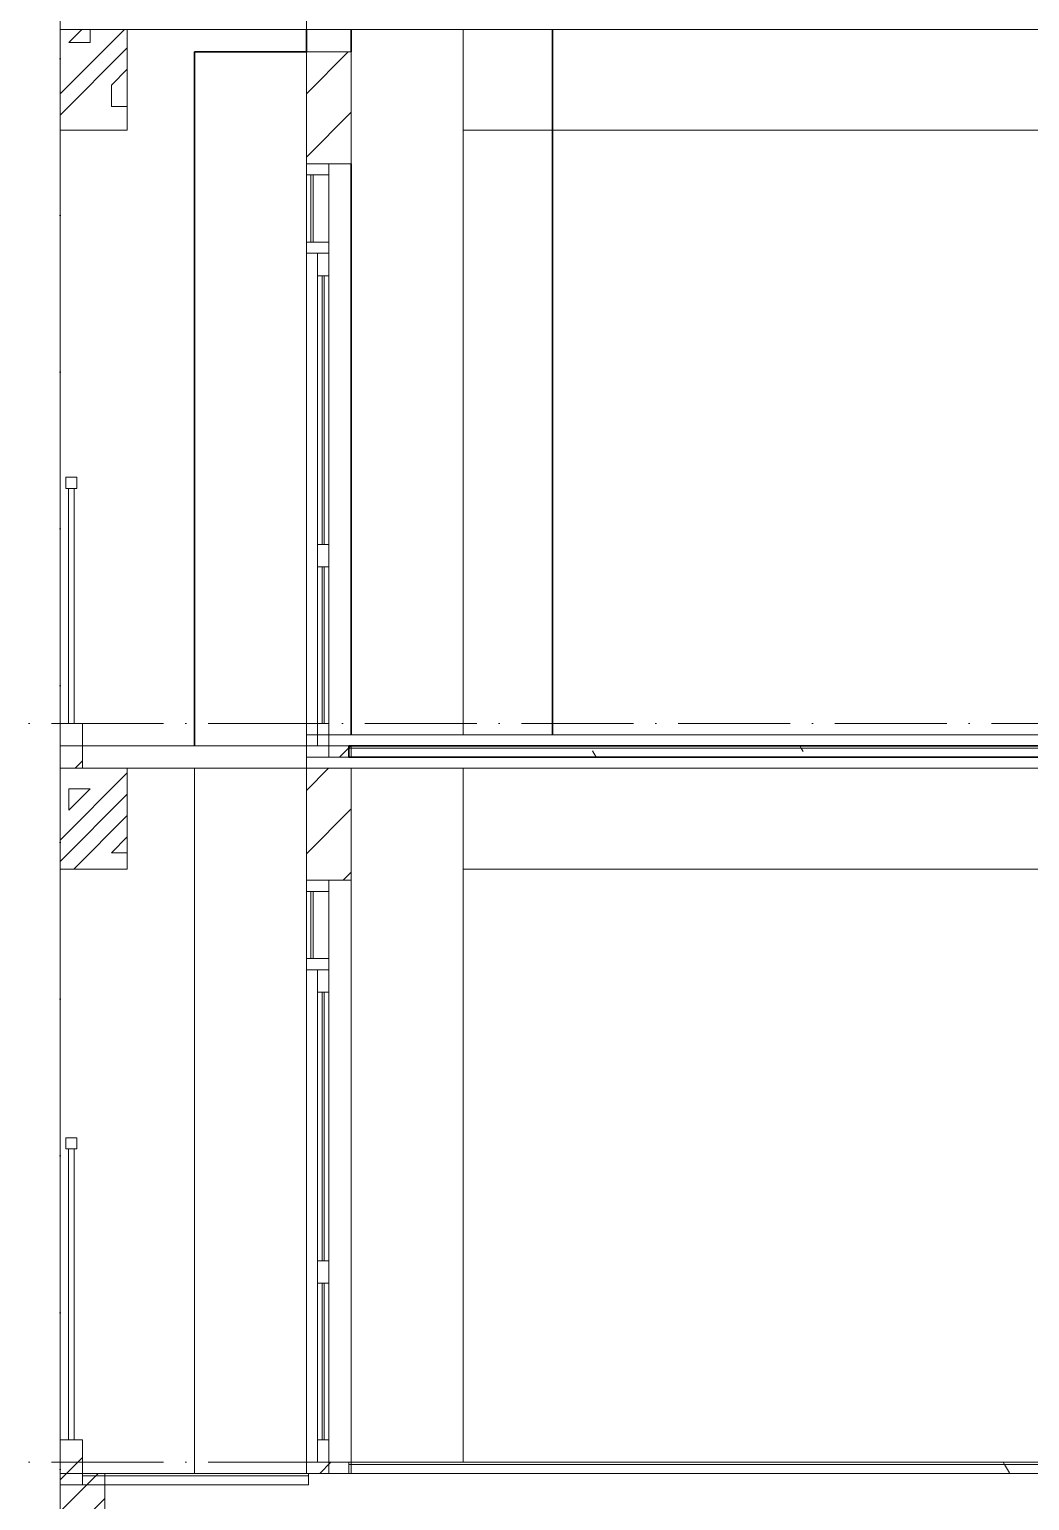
# Model space of a CAD drawing. Header units: millimetres. Extents: x -4940 to 55609, y -15283 to 93540.
# Drawn here: x -137 to 4331, y 18429 to 25000 of the extents above; entities that cross this region are included whole.
import ezdxf

# ---------------------------------------------------------------- set-up
doc = ezdxf.new("R2010")
doc.units = ezdxf.units.MM
doc.linetypes.add('Grid Line', pattern=[14, 10, -2, 0, -2])
for name, color, linetype, lineweight in [('A-FLOR-HRAL', 41, 'Continuous', 5), ('A-FLOR-MCUT', 3, 'Continuous', 9), ('CUA', 31, 'Continuous', 9), ('HATCH-TUONG', 152, 'Continuous', 9), ('NET CAT', 3, 'Continuous', 5), ('NET CATConcrete', 3, 'Continuous', 5), ('NET THAY 2', 55, 'Continuous', 5), ('NET-CAT', 3, 'Continuous', 9), ('NET-THAY', 2, 'Continuous', 15), ('TRUC', 225, 'Continuous', 5)]:
    doc.layers.add(name, color=color, linetype=linetype, lineweight=lineweight)
pattern_1 = [(0, (21278.48, 39800), (1625.6, 406.4), [67.056, -1152.144, 67.056, -1152.144, -6502.4]), (0, (21278.48, 39800), (1625.6, 406.4), [-2438.4, 67.056, -2371.344, 67.056, -1152.144, -2844.8]), (0, (21278.48, 39800), (1625.6, 406.4), [-6096, 67.056, -745.744, 67.056, -1964.944]), (120, (21888.08, 40003.2), (-1164.753, 1204.611), [67.056, -1152.144, 67.056, -7654.544]), (120, (21888.08, 40003.2), (-1164.753, 1204.611), [-1286.256, -1152.144, 67.056, -2371.344, -4064]), (120, (21888.08, 40003.2), (-1164.753, 1204.611), [-4876.8, 67.056, -1152.144, 67.056, -2777.744]), (120, (21888.08, 40003.2), (-1164.753, 1204.611), [-6163.056, -745.744, 67.056, -1964.944]), (240, (22091.28, 40816), (-460.8473, -1611.011), [67.056, -1152.144, 67.056, -7654.544]), (240, (22091.28, 40816), (-460.8473, -1611.011), [-1286.256, -1152.144, 67.056, -2371.344, -4064]), (240, (22091.28, 40816), (-460.8473, -1611.011), [-4876.8, 67.056, -1152.144, 67.056, -2777.744]), (240, (22091.28, 40816), (-460.8473, -1611.011), [-6163.056, -745.744, 67.056, -1964.944])]
pattern_2 = [(45, (21278.48, 39800), (-141.4214, 141.4214), [])]
pattern_3 = [(45, (21373.7, 39800), (-476.246, 476.246), []), (45, (21469, 39800), (-476.246, 476.246), []), (45, (21278.5, 39800), (-476.246, 476.246), []), (45, (21754.7, 39800), (-476.246, 476.246), []), (45, (21850, 39800), (-476.246, 476.246), []), (0, (21659.5, 39895.25), (0, 952.5), [95.25, -857.25]), (0, (21754.7, 39990.5), (0, 952.5), [95.25, -857.25]), (45, (21659.5, 39895.25), (0, 952.491), [134.684, -1212.342]), (45, (21754.7, 39895.25), (0, 952.491), [134.684, -1212.342]), (0, (21659.5, 39895.25), (0, 952.5), [95.25, -857.25]), (90, (21183.2, 39895.25), (-952.5, 6e-14), [95.25, -857.25]), (90, (21278.5, 39895.25), (-952.5, 6e-14), [190.5, -762]), (45, (21183.2, 39990.5), (0, 952.491), [134.684, -1212.342]), (90, (22040.5, 40181), (-952.5, 6e-14), [95.25, -857.25]), (0, (21945.2, 40181), (0, 952.5), [95.25, -857.25]), (45, (21945.2, 40181), (0, 952.491), [134.684, -1212.342]), (0, (22135.7, 39895.25), (0, 952.5), [95.25, -857.25]), (0, (22135.7, 40371.5), (0, 952.5), [95.25, -857.25]), (90, (22326.2, 40466.75), (-952.5, 6e-14), [95.25, -857.25]), (45, (22135.7, 40371.5), (0, 952.491), [269.367, -1077.66]), (45, (22231, 40371.5), (0, 952.491), [134.684, -1212.342]), (45, (22421.5, 40562), (0, 952.491), [134.684, -1212.342]), (0, (22421.5, 40657.25), (0, 952.5), [95.25, -857.25]), (90, (22421.5, 40562), (-952.5, 6e-14), [95.25, -857.25]), (0, (21754.7, 40562), (0, 952.5), [95.25, -857.25]), (0, (21945.2, 40657.25), (0, 952.5), [95.25, -857.25]), (90, (21850, 40562), (-952.5, 6e-14), [95.25, -857.25]), (90, (21945.2, 40562), (-952.5, 6e-14), [95.25, -857.25]), (45, (21754.7, 40562), (0, 952.491), [134.684, -1212.342]), (45, (21945.2, 40562), (0, 952.491), [134.684, -1212.342]), (135, (21397.46, 40014.8), (-952.491, 6e-14), [134.684, -1212.342]), (135, (21516.6, 40133.4), (-952.491, 6e-14), [134.683, -1212.342]), (135, (21588.04, 40204.8), (-952.491, 6e-14), [134.683, -1212.342]), (135, (21611.85, 40228.6), (-952.491, 6e-14), [134.683, -1212.342]), (135, (21659.5, 40276.25), (-952.491, 6e-14), [134.683, -1212.342]), (135, (21683.3, 40300.06), (-952.491, 6e-14), [134.683, -1212.342]), (135, (21754.7, 40371.5), (-952.491, 6e-14), [134.683, -1212.342]), (135, (21802.35, 40419.1), (-952.491, 6e-14), [134.683, -1212.342]), (45, (21397.46, 40014.8), (0, 952.491), [95.25, -1251.775]), (45, (21516.6, 40133.4), (0, 952.491), [67.36, -1279.665]), (45, (21683.3, 40300.06), (0, 952.491), [67.36, -1279.665]), (45, (21588.04, 40395.3), (0, 952.491), [67.36, -1279.665]), (45, (21754.7, 40371.5), (0, 952.491), [67.36, -1279.665]), (45, (21659.5, 40466.75), (0, 952.491), [67.36, -1279.665]), (0, (21302.7, 40109.5), (0, 952.5), [190.043, -762.457]), (0, (21516.6, 40323.9), (0, 952.5), [95.25, -857.25])]

# ---------------------------------------------------------------- blocks, each defined once
blk = doc.blocks.new('ALC1807-ASCENT PLAZA-TANG 1_2_rvt-1-MẶT CẮT A-A')
at = {"layer": 'HATCH-TUONG', "lineweight": 5}
h = blk.add_hatch(dxfattribs=at)
h.set_pattern_fill('FP_2', color=10, style=0, pattern_type=2)
h.set_pattern_definition([(45, (21278.48, 39800), (-70.71068, 70.71068), [])])
h.paths.add_polyline_path([(-0.1, 15450), (199.9, 15450), (199.9, 18550), (-0.1, 18550), (-0.1, 16880.5)], flags=0)
at = {"layer": 'NET-CAT', "color": 7}
for p, q in [((199.9, 18550), (-0.1, 18550)), ((-0.1, 18550), (-0.1, 15450)), ((199.9, 15450), (199.9, 18550))]:
    blk.add_line(p, q, dxfattribs=at)
blk = doc.blocks.new('CUA LO GIA - DB6-939456-MẶT CẮT A-A')
at = {"layer": 'CUA', "color": 7}
for p, q in [((1099.9, 21200), (1099.9, 21150)), ((1199.9, 21200), (1099.9, 21200)), ((1199.9, 21150), (1199.9, 21200)), ((1099.9, 21150), (1199.9, 21150)), ((1099.9, 20850), (1099.9, 21150)), ((1119.9, 21150), (1119.9, 20850)), ((1129.9, 21150), (1119.9, 21150)), ((1129.9, 20850), (1129.9, 21150)), ((1199.9, 20850), (1199.9, 21150)), ((1099.9, 20850), (1099.9, 20800)), ((1199.9, 20850), (1099.9, 20850)), ((1119.9, 20850), (1129.9, 20850)), ((1199.9, 20800), (1199.9, 20850)), ((1099.9, 20800), (1199.9, 20800)), ((1099.9, 18600), (1099.9, 20800)), ((1199.9, 20800), (1149.9, 20800)), ((1149.9, 20800), (1149.9, 20700)), ((1199.9, 20700), (1199.9, 20800)), ((1149.9, 20700), (1199.9, 20700)), ((1149.9, 20700), (1149.9, 19500)), ((1169.9, 20700), (1169.9, 19500)), ((1179.9, 20700), (1169.9, 20700)), ((1179.9, 19500), (1179.9, 20700)), ((1199.9, 20700), (1199.9, 19500)), ((1199.9, 19500), (1149.9, 19500)), ((1149.9, 19500), (1149.9, 19400)), ((1169.9, 19500), (1179.9, 19500)), ((1199.9, 19400), (1199.9, 19500)), ((1149.9, 19400), (1199.9, 19400)), ((1149.9, 19400), (1149.9, 18700)), ((1169.9, 19400), (1169.9, 18700)), ((1179.9, 19400), (1169.9, 19400)), ((1179.9, 18700), (1179.9, 19400)), ((1199.9, 19400), (1199.9, 18700)), ((1199.9, 18700), (1149.9, 18700)), ((1149.9, 18700), (1149.9, 18600)), ((1169.9, 18700), (1179.9, 18700)), ((1199.9, 18600), (1199.9, 18700)), ((1099.9, 18600), (1099.9, 18550)), ((1199.9, 18600), (1099.9, 18600)), ((1149.9, 18600), (1199.9, 18600)), ((1199.9, 18550), (1199.9, 18600)), ((1099.9, 18550), (1199.9, 18550))]:
    blk.add_line(p, q, dxfattribs=at)
blk = doc.blocks.new('Railing - 25mm-V71-MẶT CẮT A-A')
at = {"layer": 'NET THAY 2', "color": 10}
for p, q in [((37.4, 18700), (37.4, 20000)), ((62.4, 20000), (62.4, 18700))]:
    blk.add_line(p, q, dxfattribs=at)
blk = doc.blocks.new('Railing - Railing-996825-MẶT CẮT A-A')
at = {"layer": 'A-FLOR-HRAL', "color": 10}
for p, q in [((24.9, 20050), (24.9, 20000)), ((74.9, 20050), (24.9, 20050)), ((74.9, 20000), (74.9, 20050)), ((24.9, 20000), (74.9, 20000))]:
    blk.add_line(p, q, dxfattribs=at)
blk.add_blockref('Railing - 25mm-V71-MẶT CẮT A-A', (0, 0))
blk = doc.blocks.new('ALC1807-ASCENT PLAZA-TANG DIEN HINH_rvt-1-MẶT CẮT A-A')
at = {"layer": 'HATCH-TUONG', "lineweight": 5}
h = blk.add_hatch(dxfattribs=at)
h.set_pattern_fill('FP_10', color=10, style=0, pattern_type=2)
h.set_pattern_definition(pattern_2)
h.paths.add_polyline_path([(1299.9, 18550), (1299.9, 18600), (1099.9, 18600), (1099.9, 18550)], flags=0)
h.paths.add_polyline_path([(1299.9, 21200), (1299.9, 21700), (1099.9, 21700), (1099.9, 21200)], flags=0)
h = blk.add_hatch(dxfattribs=at)
h.set_pattern_fill('FP_10', color=10, style=0, pattern_type=2)
h.set_pattern_definition(pattern_2)
h.paths.add_polyline_path([(-0.1, 18500), (99.9, 18500), (99.9, 18700), (-0.1, 18700), (-0.1, 18546.2)], flags=0)
at = {"layer": 'NET CAT'}
h = blk.add_hatch(dxfattribs=at)
h.set_pattern_fill('FP_9', color=10, style=0, pattern_type=2)
h.set_pattern_definition(pattern_1)
h.paths.add_polyline_path([(1554.7, 18590), (6859.9, 18590), (6859.9, 18600), (1289.9, 18600), (1289.9, 18590)], flags=0)
h = blk.add_hatch(dxfattribs=at)
h.set_pattern_fill('FP_9', color=10, style=0, pattern_type=2)
h.set_pattern_definition(pattern_1)
h.paths.add_polyline_path([(1554.7, 18550), (6859.9, 18550), (6859.9, 18590), (1289.9, 18590), (1289.9, 18550)], flags=0)
at = {"layer": 'A-FLOR-MCUT', "color": 7}
for p, q in [((1109.9, 18540), (99.9, 18540)), ((6859.9, 18590), (1289.9, 18590))]:
    blk.add_line(p, q, dxfattribs=at)
at = {"layer": 'NET-CAT', "color": 7}
for p, q in [((1099.9, 21700), (1099.9, 21200)), ((1299.9, 21700), (1099.9, 21700)), ((1299.9, 21200), (1299.9, 21700)), ((1099.9, 21200), (1299.9, 21200)), ((-0.1, 18700), (-0.1, 18500)), ((99.9, 18700), (-0.1, 18700)), ((99.9, 18500), (99.9, 18700)), ((1099.9, 18600), (1099.9, 18550)), ((1299.9, 18600), (1099.9, 18600)), ((1299.9, 18550), (1299.9, 18600)), ((1099.9, 18550), (1299.9, 18550)), ((-0.1, 18500), (99.9, 18500))]:
    blk.add_line(p, q, dxfattribs=at)
at = {"layer": 'NET-CAT', "color": 250, "lineweight": 15}
for p, q in [((6859.9, 18600), (1289.9, 18600)), ((1289.9, 18600), (1289.9, 18550)), ((1109.9, 18550), (99.9, 18550)), ((99.9, 18550), (99.9, 18500)), ((1109.9, 18500), (1109.9, 18550)), ((1289.9, 18550), (6859.9, 18550)), ((99.9, 18500), (1109.9, 18500))]:
    blk.add_line(p, q, dxfattribs=at)
at = {"layer": 'NET-THAY', "color": 250}
for p, q in [((599.9, 18550), (599.9, 21700)), ((6849.9, 21250), (1799.9, 21250)), ((1299.9, 21200), (1299.9, 18600))]:
    blk.add_line(p, q, dxfattribs=at)
at = {"color": 10, "lineweight": 5}
for name in ['CUA LO GIA - DB6-939456-MẶT CẮT A-A', 'Railing - Railing-996825-MẶT CẮT A-A']:
    blk.add_blockref(name, (0, 0), dxfattribs=at)
blk = doc.blocks.new('CUA LO GIA - DB6-202766-MẶT CẮT A-A')
at = {"layer": 'CUA', "color": 130}
for p, q in [((1099.9, 24400), (1099.9, 24350)), ((1199.9, 24400), (1099.9, 24400)), ((1199.9, 24350), (1199.9, 24400)), ((1099.9, 24350), (1199.9, 24350)), ((1099.9, 24050), (1099.9, 24350)), ((1119.9, 24350), (1119.9, 24050)), ((1129.9, 24350), (1119.9, 24350)), ((1129.9, 24050), (1129.9, 24350)), ((1199.9, 24050), (1199.9, 24350)), ((1099.9, 24050), (1099.9, 24000)), ((1199.9, 24050), (1099.9, 24050)), ((1119.9, 24050), (1129.9, 24050)), ((1199.9, 24000), (1199.9, 24050)), ((1099.9, 24000), (1199.9, 24000)), ((1099.9, 21850), (1099.9, 24000)), ((1199.9, 24000), (1149.9, 24000)), ((1149.9, 24000), (1149.9, 23900)), ((1199.9, 23900), (1199.9, 24000)), ((1149.9, 23900), (1199.9, 23900)), ((1149.9, 23900), (1149.9, 22700)), ((1169.9, 23900), (1169.9, 22700)), ((1179.9, 23900), (1169.9, 23900)), ((1179.9, 22700), (1179.9, 23900)), ((1199.9, 23900), (1199.9, 22700)), ((1199.9, 22700), (1149.9, 22700)), ((1149.9, 22700), (1149.9, 22600)), ((1169.9, 22700), (1179.9, 22700)), ((1199.9, 22600), (1199.9, 22700)), ((1149.9, 22600), (1199.9, 22600)), ((1149.9, 22600), (1149.9, 21900)), ((1169.9, 22600), (1169.9, 21900)), ((1179.9, 22600), (1169.9, 22600)), ((1179.9, 21900), (1179.9, 22600)), ((1199.9, 22600), (1199.9, 21900)), ((1199.9, 21900), (1149.9, 21900)), ((1149.9, 21900), (1149.9, 21800)), ((1169.9, 21900), (1179.9, 21900)), ((1199.9, 21800), (1199.9, 21900)), ((1099.9, 21800), (1099.9, 21750)), ((1199.9, 21800), (1099.9, 21800)), ((1099.9, 21750), (1199.9, 21750)), ((1149.9, 21800), (1199.9, 21800)), ((1199.9, 21750), (1199.9, 21800))]:
    blk.add_line(p, q, dxfattribs=at)
blk = doc.blocks.new('Railing - 25mm-77671-MẶT CẮT A-A')
at = {"layer": 'NET THAY 2', "color": 130, "lineweight": 9}
for p, q in [((42537.4, 22950), (42537.4, 21900)), ((42562.4, 21900), (42562.4, 22950))]:
    blk.add_line(p, q, dxfattribs=at)
blk = doc.blocks.new('Railing - Railing-227121-MẶT CẮT A-A')
at = {"layer": 'A-FLOR-HRAL', "color": 130, "lineweight": 9}
for p, q in [((24.9, 23000), (24.9, 22950)), ((74.9, 23000), (24.9, 23000)), ((74.9, 22950), (74.9, 23000)), ((24.9, 22950), (74.9, 22950))]:
    blk.add_line(p, q, dxfattribs=at)
at = {"extrusion": (0, 0, -1), "zscale": -1}
blk.add_blockref('Railing - 25mm-77671-MẶT CẮT A-A', (-42599.9, 0), dxfattribs=at)
blk = doc.blocks.new('ALC1807-ASCENT PLAZA-TANG DIEN HINH-TANG 5_rvt-1-MẶT CẮT A-A')
at = {"layer": 'HATCH-TUONG'}
h = blk.add_hatch(dxfattribs=at)
h.set_pattern_fill('FP_10', color=130, style=0, pattern_type=2)
h.set_pattern_definition(pattern_2)
h.paths.add_polyline_path([(1299.9, 21750), (1299.9, 21800), (1099.9, 21800), (1099.9, 21750)], flags=0)
h.paths.add_polyline_path([(1099.9, 24400), (1299.9, 24400), (1299.9, 24900), (1099.9, 24900), (1099.9, 24792.4)], flags=0)
h = blk.add_hatch(dxfattribs=at)
h.set_pattern_fill('FP_10', color=130, style=0, pattern_type=2)
h.set_pattern_definition(pattern_2)
h.paths.add_polyline_path([(-0.1, 21700), (99.9, 21700), (99.9, 21900), (-0.1, 21900), (-0.1, 21877.5)], flags=0)
at = {"layer": 'NET CAT', "lineweight": 9}
h = blk.add_hatch(dxfattribs=at)
h.set_pattern_fill('FP_9', color=130, style=0, pattern_type=2)
h.set_pattern_definition(pattern_1)
h.paths.add_polyline_path([(6859.9, 21790), (6859.9, 21800), (1289.9, 21800), (1289.9, 21790), (6425.5, 21790)], flags=0)
h = blk.add_hatch(dxfattribs=at)
h.set_pattern_fill('FP_9', color=130, style=0, pattern_type=2)
h.set_pattern_definition(pattern_1)
h.paths.add_polyline_path([(6425.5, 21750), (6859.9, 21750), (6859.9, 21790), (1289.9, 21790), (1289.9, 21750), (4801.9, 21750)], flags=0)
at = {"layer": 'A-FLOR-MCUT', "color": 130}
blk.add_line((6859.9, 21790), (1289.9, 21790), dxfattribs=at)
at = {"layer": 'NET-CAT', "color": 130}
for p, q in [((1099.9, 24900), (1099.9, 24400)), ((1299.9, 24900), (1099.9, 24900)), ((1299.9, 24400), (1299.9, 24900)), ((1099.9, 24400), (1299.9, 24400)), ((-0.1, 21900), (-0.1, 21700)), ((99.9, 21900), (-0.1, 21900)), ((99.9, 21700), (99.9, 21900)), ((1099.9, 21800), (1099.9, 21750)), ((1299.9, 21800), (1099.9, 21800)), ((1099.9, 21750), (1299.9, 21750)), ((1299.9, 21750), (1299.9, 21800)), ((-0.1, 21700), (99.9, 21700))]:
    blk.add_line(p, q, dxfattribs=at)
at = {"layer": 'NET-CAT', "color": 50, "lineweight": 35}
for p, q in [((6859.9, 21800), (1289.9, 21800)), ((1289.9, 21800), (1289.9, 21750)), ((1289.9, 21750), (6859.9, 21750))]:
    blk.add_line(p, q, dxfattribs=at)
at = {"layer": 'NET-THAY', "color": 50, "lineweight": 35}
for p, q in [((1099.9, 24900), (1099.9, 25000)), ((1299.9, 25000), (1299.9, 24900)), ((2199.9, 25000), (2199.9, 21850)), ((599.9, 21800), (599.9, 24900)), ((599.9, 24900), (699.9, 24900)), ((1099.9, 24900), (699.9, 24900)), ((1299.9, 24400), (1299.9, 21850))]:
    blk.add_line(p, q, dxfattribs=at)
at = {"color": 50, "lineweight": 35}
for name in ['CUA LO GIA - DB6-202766-MẶT CẮT A-A', 'Railing - Railing-227121-MẶT CẮT A-A']:
    blk.add_blockref(name, (0, 0), dxfattribs=at)

msp = doc.modelspace()

# ---------------------------------------------------------------- hatches: boundary and pattern name
at = {"layer": 'NET CATConcrete'}
h = msp.add_hatch(dxfattribs=at)
h.set_pattern_fill('FP_1', color=256, style=0, pattern_type=2)
h.set_pattern_definition(pattern_3)
h.paths.add_polyline_path([(299.9, 24550), (299.9, 25000), (-0.1, 25000), (-0.1, 24550)], flags=0)
h = msp.add_hatch(dxfattribs=at)
h.set_pattern_fill('FP_1', color=256, style=0, pattern_type=2)
h.set_pattern_definition(pattern_3)
h.paths.add_polyline_path([(299.9, 21250), (299.9, 21700), (-0.1, 21700), (-0.1, 21250)], flags=0)

# ---------------------------------------------------------------- linework, layer by layer
at = {"layer": 'NET CAT', "lineweight": 13}
for p, q in [((-0.1, 25000), (-0.1, 24550)), ((299.9, 24550), (299.9, 25000)), ((-0.1, 24550), (299.9, 24550)), ((-0.1, 21700), (-0.1, 21250)), ((299.9, 21250), (299.9, 21700)), ((-0.1, 21250), (299.9, 21250))]:
    msp.add_line(p, q, dxfattribs=at)
at = {"layer": 'NET CAT'}
for p, q in [((1799.9, 21850), (1799.9, 25000)), ((-0.1, 24550), (-0.1, 21900)), ((1799.9, 18600), (1799.9, 21700)), ((-0.1, 21250), (-0.1, 18700))]:
    msp.add_line(p, q, dxfattribs=at)
at = {"layer": 'NET CATConcrete'}
for p, q in [((299.9, 25000), (-0.1, 25000)), ((1799.9, 24550), (6849.9, 24550)), ((299.9, 21700), (-0.1, 21700)), ((1799.9, 21250), (6849.9, 21250))]:
    msp.add_line(p, q, dxfattribs=at)
at = {"layer": 'NET-CAT', "lineweight": 15}
for p, q in [((1099.9, 25000), (1099.9, 25150)), ((-0.1, 25100), (-0.1, 25000)), ((299.9, 25000), (11299.9, 25000)), ((6949.9, 21850), (1099.9, 21850)), ((1099.9, 21700), (1099.9, 21850)), ((1099.9, 21800), (-0.1, 21800)), ((-0.1, 21800), (-0.1, 21700)), ((299.9, 21700), (11299.9, 21700)), ((42599.9, 18550), (-0.1, 18550)), ((-0.1, 18550), (-0.1, 18400))]:
    msp.add_line(p, q, dxfattribs=at)
at = {"layer": 'NET-THAY', "lineweight": 9}
for p, q in [((-0.1, 25000), (299.9, 25000)), ((-0.1, 21700), (299.9, 21700))]:
    msp.add_line(p, q, dxfattribs=at)
at = {"layer": 'TRUC', "linetype": 'Grid Line', "ltscale": 50}
for p, q in [((-0.1, -12136), (-0.1, 93540.4)), ((-4939.7, 21900), (51521, 21900)), ((-4939.7, 18600), (51521, 18600))]:
    msp.add_line(p, q, dxfattribs=at)

# ---------------------------------------------------------------- block references
at = {"lineweight": 5}
for name in ['ALC1807-ASCENT PLAZA-TANG DIEN HINH-TANG 5_rvt-1-MẶT CẮT A-A', 'ALC1807-ASCENT PLAZA-TANG DIEN HINH_rvt-1-MẶT CẮT A-A', 'ALC1807-ASCENT PLAZA-TANG 1_2_rvt-1-MẶT CẮT A-A']:
    msp.add_blockref(name, (0, 0), dxfattribs=at)

doc.saveas('drawing.dxf')
